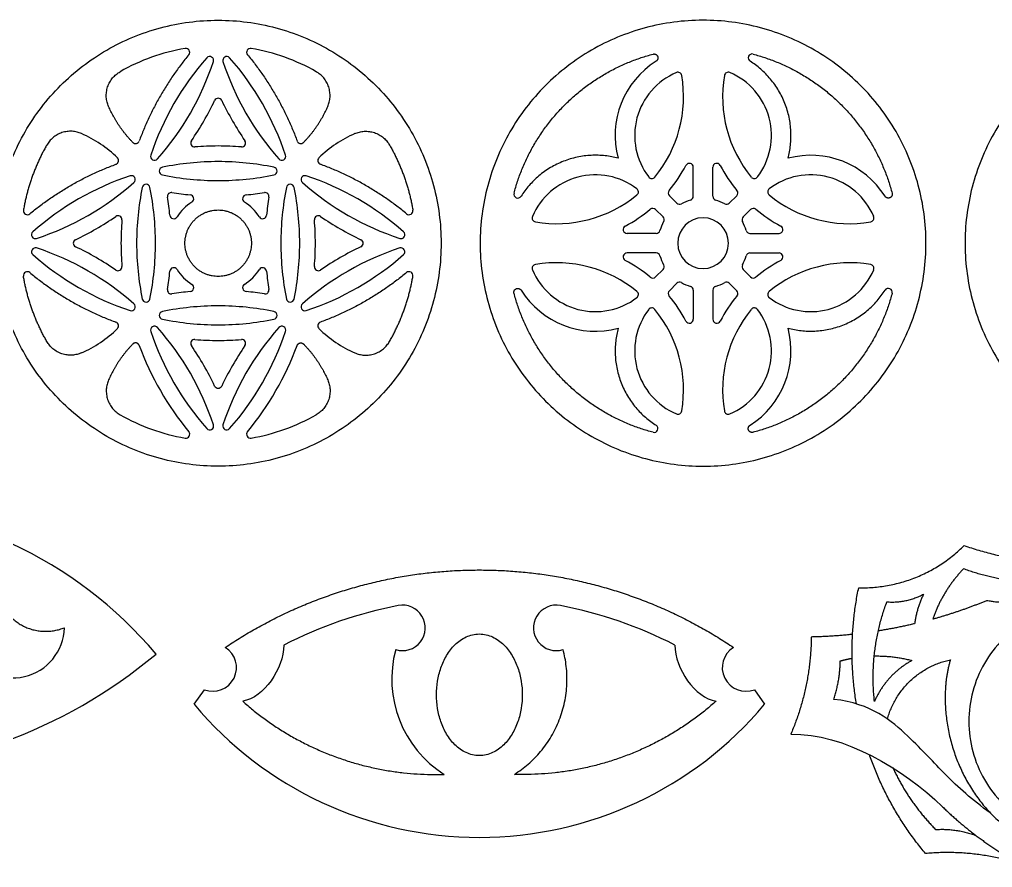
# Model space of a CAD drawing. Header units: millimetres. Extents: x -105 to 105, y -117 to 106.
# Drawn here: x -65.2 to 11.4, y -74.9 to -8.2 of the extents above; entities that cross this region are included whole.
import ezdxf

# ---------------------------------------------------------------- set-up
doc = ezdxf.new("R2010")
doc.units = ezdxf.units.MM
doc.header["$MEASUREMENT"] = 0
doc.layers.add('Layer 03', color=5, linetype='Continuous')

msp = doc.modelspace()

# ---------------------------------------------------------------- linework, layer by layer
at = {"layer": 'Layer 03'}
for p, q in [((-12.138, -22.103), (-12.138, -19.814)), ((-10.599, -22.103), (-10.599, -19.814)), ((-14.021, -22.054), (-13.435, -22.64)), ((-8.715, -22.054), (-9.301, -22.64)), ((-15.109, -23.142), (-14.523, -23.728)), ((-7.627, -23.142), (-8.213, -23.728)), ((-15.061, -25.026), (-17.349, -25.026)), ((-7.676, -25.026), (-5.387, -25.026)), ((-15.061, -26.565), (-17.349, -26.565)), ((-7.676, -26.565), (-5.387, -26.565)), ((-15.109, -28.448), (-14.523, -27.862)), ((-7.627, -28.448), (-8.213, -27.862)), ((-14.021, -29.536), (-13.435, -28.95)), ((-8.715, -29.536), (-9.301, -28.95)), ((-12.138, -29.488), (-12.138, -31.777)), ((-10.599, -29.488), (-10.599, -31.777)), ((-51.447, -62.092), (-50.642, -60.942)), ((-7.326, -60.942), (-6.521, -62.092))]:
    msp.add_line(p, q, dxfattribs=at)
for centre, radius, start, end in [((-49.552, -25.795), 15.553, 99.62863, 119.79672), ((-52.102, -10.765), 0.308, 320.40776, 99.62863), ((-47.002, -10.765), 0.308, 80.37137, 219.59224), ((-49.552, -25.795), 15.553, 60.20328, 80.37137), ((-33.928, -25.795), 22.046, 138.54544, 161.65987), ((-50.22, -11.404), 0.308, 341.65987, 138.54544), ((-48.884, -11.404), 0.308, 41.45456, 198.34013), ((-65.176, -25.795), 22.046, 18.34013, 41.45456), ((-11.368, -17.319), 6.924, 122.28805, 194.95542), ((-7.505, -11.206), 0.308, 75.17035, 237.71238), ((-70.854, -4.564), 22.046, 318.54544, 341.65987), ((-28.25, -4.564), 22.046, 198.34013, 221.45456), ((-11.368, -17.319), 5.385, 112.9669, 217.29689), ((-22.908, -14.256), 10.001, 320.69477, 9.56902), ((-13.349, -12.645), 0.308, 9.56902, 112.9669), ((0.171, -14.256), 10.001, 170.43098, 219.30523), ((-9.387, -12.645), 0.308, 67.0331, 170.43098), ((-11.368, -17.319), 5.385, 322.70311, 67.0331), ((-70.854, -4.564), 23.277, 325.54199, 334.58568), ((-49.552, -14.686), 0.308, 25.41432, 154.58568), ((-28.25, -4.564), 23.277, 205.41432, 214.45801), ((-64.104, -25.827), 9.456, 45.61916, 66.3919), ((-35, -25.827), 9.456, 113.6081, 134.38084), ((-56.058, -17.642), 0.308, 224.38085, 339.77406), ((-51.408, -17.908), 0.308, 145.54199, 274.5131), ((-49.552, -41.419), 23.277, 90, 94.5131), ((-49.552, -41.419), 23.277, 85.4869, 90), ((-47.696, -17.908), 0.308, 265.4869, 34.45801), ((-43.046, -17.642), 0.308, 200.22594, 315.61915), ((-54.562, -18.955), 0.308, 161.65987, 318.54544), ((-44.542, -18.955), 0.308, 221.45456, 18.34013), ((-41.398, -19.289), 0.308, 134.38085, 249.77406), ((-2.892, -25.795), 6.924, 32.28805, 104.95542), ((-53.884, -20.117), 0.308, 101.49493, 258.50507), ((-49.552, -41.419), 22.046, 90, 101.49493), ((-49.552, -41.419), 22.046, 78.50507, 90), ((-45.22, -20.117), 0.308, 281.49493, 78.50507), ((-22.908, -14.256), 11.539, 320.21591, 332.02067), ((-12.445, -19.814), 0.308, 0, 152.02067), ((-10.291, -19.814), 0.308, 27.97933, 180), ((0.171, -14.256), 11.539, 207.97933, 219.78409), ((-49.552, -41.419), 22.046, 108.34013, 131.45456), ((-56.392, -20.786), 0.308, 311.45456, 108.34013), ((-49.552, 1.185), 22.046, 258.50507, 270), ((-49.552, 1.185), 22.046, 270, 281.49493), ((-42.712, -20.786), 0.308, 71.65987, 228.54544), ((-49.552, -41.419), 22.046, 48.54544, 71.65987), ((-19.844, -25.795), 5.385, 52.70311, 157.0331), ((-15.407, -20.396), 0.308, 217.29689, 320.69477), ((-7.329, -20.396), 0.308, 219.30523, 322.70311), ((-2.892, -25.795), 5.385, 22.9669, 127.29689), ((-70.783, -4.493), 22.046, 288.34013, 311.45456), ((-33.928, -25.795), 22.046, 168.50507, 180), ((-55.23, -21.463), 0.308, 11.49493, 168.50507), ((-76.532, -25.795), 22.046, 0, 11.49493), ((-22.572, -25.795), 22.046, 168.50507, 180), ((-43.874, -21.463), 0.308, 11.49493, 168.50507), ((-65.176, -25.795), 22.046, 0, 11.49493), ((-28.321, -4.493), 22.046, 228.54544, 251.65987), ((-53.237, -22.11), 0.308, 81.00994, 188.99006), ((-76.532, -25.795), 23.277, 5.43752, 8.99006), ((-49.552, 1.185), 23.277, 261.00994, 264.56248), ((-51.787, -22.294), 0.308, 302.54636, 84.56248), ((-47.317, -22.294), 0.308, 95.43752, 237.45364), ((-49.552, 1.185), 23.277, 275.43752, 278.99006), ((-45.867, -22.11), 0.308, 351.00994, 98.99006), ((-22.572, -25.795), 23.277, 171.00994, 174.56248), ((-25.957, -21.933), 0.308, 165.17035, 327.71238), ((-22.908, -14.256), 10.001, 260.43098, 309.30523), ((-16.767, -21.756), 0.308, 309.30523, 52.70311), ((-13.804, -21.837), 0.308, 140.21591, 225), ((-12.445, -22.103), 0.308, 286.2602, 0), ((-10.291, -22.103), 0.308, 180, 253.7398), ((-8.933, -21.837), 0.308, 315, 39.78409), ((-5.969, -21.756), 0.308, 127.29689, 230.69477), ((0.171, -14.256), 10.001, 230.69477, 279.56902), ((-49.552, -25.795), 3.846, 122.54636, 147.45364), ((-49.552, -25.795), 3.846, 32.54636, 57.45364), ((-13.218, -22.423), 0.308, 225, 298.7398), ((-11.368, -25.795), 3.539, 106.2602, 118.7398), ((-11.368, -25.795), 3.539, 61.2602, 73.7398), ((-9.519, -22.423), 0.308, 241.2602, 315), ((-64.583, -23.245), 0.308, 170.37137, 309.59224), ((-70.783, -4.493), 23.277, 295.41432, 304.45801), ((-57.439, -23.94), 0.308, 355.4869, 124.45801), ((-53.054, -23.56), 0.308, 185.43752, 327.45364), ((-46.05, -23.56), 0.308, 212.54636, 354.56248), ((-41.665, -23.94), 0.308, 55.54199, 184.5131), ((-28.321, -4.493), 23.277, 235.54199, 244.58568), ((-34.521, -23.245), 0.308, 230.40776, 9.62863), ((-24.519, -23.814), 0.308, 157.0331, 260.43098), ((-22.908, -14.256), 11.539, 297.97933, 309.78409), ((-15.327, -23.36), 0.308, 45, 129.78409), ((-14.741, -23.946), 0.308, 331.2602, 45), ((-7.996, -23.946), 0.308, 135, 208.7398), ((-7.41, -23.36), 0.308, 50.21591, 135), ((0.171, -14.256), 11.539, 230.21591, 242.02067), ((1.782, -23.814), 0.308, 279.56902, 22.9669), ((-33.928, -25.795), 23.277, 175.4869, 180), ((-65.176, -25.795), 23.277, 0, 4.5131), ((-17.349, -24.718), 0.308, 117.97933, 270), ((-11.368, -25.795), 3.539, 151.2602, 163.7398), ((-11.368, -25.795), 2, 90, 180), ((-11.368, -25.795), 2, 0, 90), ((-11.368, -25.795), 3.539, 16.2602, 28.7398), ((-5.387, -24.718), 0.308, 270, 62.02067), ((-63.943, -25.127), 0.308, 131.45456, 288.34013), ((-35.161, -25.127), 0.308, 251.65987, 48.54544), ((-15.061, -24.718), 0.308, 270, 343.7398), ((-7.676, -24.718), 0.308, 196.2602, 270), ((-60.662, -25.795), 0.308, 115.41432, 244.58568), ((-33.928, -25.795), 23.277, 180, 184.5131), ((-33.928, -25.795), 22.046, 180, 191.49493), ((-76.532, -25.795), 22.046, 348.50507, 360), ((-22.572, -25.795), 22.046, 180, 191.49493), ((-65.176, -25.795), 22.046, 348.50507, 0), ((-65.176, -25.795), 23.277, 355.4869, 0), ((-38.442, -25.795), 0.308, 295.41432, 64.58568), ((-11.368, -25.795), 2, 180, 270), ((-11.368, -25.795), 2, 270, 0), ((-63.943, -26.463), 0.308, 71.65987, 228.54544), ((-49.552, -10.171), 22.046, 228.54544, 251.65987), ((-70.783, -47.097), 22.046, 48.54544, 71.65987), ((-70.783, -47.097), 23.277, 55.54199, 64.58568), ((-28.321, -47.097), 22.046, 108.34013, 131.45456), ((-49.552, -10.171), 22.046, 288.34013, 311.45456), ((-28.321, -47.097), 23.277, 115.41432, 124.45801), ((-35.161, -26.463), 0.308, 311.45456, 108.34013), ((-17.349, -26.872), 0.308, 90, 242.02067), ((-15.061, -26.872), 0.308, 16.2602, 90), ((-11.368, -25.795), 3.539, 196.2602, 208.7398), ((-11.368, -25.795), 3.539, 331.2602, 343.7398), ((-7.676, -26.872), 0.308, 90, 163.7398), ((-5.387, -26.872), 0.308, 297.97933, 90), ((-24.519, -27.776), 0.308, 99.56902, 202.9669), ((-22.908, -37.335), 10.001, 50.69477, 99.56902), ((-22.908, -37.335), 11.539, 50.21591, 62.02067), ((-14.741, -27.645), 0.308, 315, 28.7398), ((-7.996, -27.645), 0.308, 151.2602, 225), ((0.171, -37.335), 11.539, 117.97933, 129.78409), ((0.171, -37.335), 10.001, 80.43098, 129.30523), ((1.782, -27.776), 0.308, 337.0331, 80.43098), ((-64.583, -28.345), 0.308, 50.40776, 189.62863), ((-57.439, -27.651), 0.308, 235.54199, 4.5131), ((-76.532, -25.795), 23.277, 351.00994, 354.56248), ((-53.054, -28.03), 0.308, 32.54636, 174.56248), ((-49.552, -25.795), 3.846, 212.54636, 237.45364), ((-49.552, -25.795), 3.846, 302.54636, 327.45364), ((-46.05, -28.03), 0.308, 5.43752, 147.45364), ((-22.572, -25.795), 23.277, 185.43752, 188.99006), ((-41.665, -27.651), 0.308, 175.4869, 304.45801), ((-34.521, -28.345), 0.308, 350.37137, 129.59224), ((-19.844, -25.795), 5.385, 202.9669, 307.29689), ((-2.892, -25.795), 5.385, 232.70311, 337.0331), ((-51.787, -29.297), 0.308, 275.43752, 57.45364), ((-47.317, -29.297), 0.308, 122.54636, 264.56248), ((-15.327, -28.231), 0.308, 230.21591, 315), ((-13.218, -29.168), 0.308, 61.2602, 135), ((-11.368, -25.795), 3.539, 241.2602, 253.7398), ((-11.368, -25.795), 3.539, 286.2602, 298.7398), ((-9.519, -29.168), 0.308, 45, 118.7398), ((-7.41, -28.231), 0.308, 225, 309.78409), ((-53.237, -29.481), 0.308, 171.00994, 278.99006), ((-49.552, -52.775), 23.277, 95.43752, 98.99006), ((-49.552, -52.775), 23.277, 81.00994, 84.56248), ((-45.867, -29.481), 0.308, 261.00994, 8.99006), ((-19.844, -25.795), 6.924, 212.28805, 284.95542), ((-16.767, -29.834), 0.308, 307.29689, 50.69477), ((-13.804, -29.754), 0.308, 135, 219.78409), ((-12.445, -29.488), 0.308, 0, 73.7398), ((-10.291, -29.488), 0.308, 106.2602, 180), ((-8.933, -29.754), 0.308, 320.21591, 45), ((-5.969, -29.834), 0.308, 129.30523, 232.70311), ((3.221, -29.658), 0.308, 345.17035, 147.71238), ((-56.392, -30.805), 0.308, 251.65987, 48.54544), ((-55.23, -30.127), 0.308, 191.49493, 348.50507), ((-43.874, -30.127), 0.308, 191.49493, 348.50507), ((-42.712, -30.805), 0.308, 131.45456, 288.34013), ((-22.908, -37.335), 11.539, 27.97933, 39.78409), ((0.171, -37.335), 11.539, 140.21591, 152.02067), ((-53.884, -31.473), 0.308, 101.49493, 258.50507), ((-49.552, -52.775), 22.046, 90, 101.49493), ((-49.552, -52.775), 22.046, 78.50507, 90), ((-45.22, -31.473), 0.308, 281.49493, 78.50507), ((-11.368, -34.271), 5.385, 142.70311, 247.0331), ((-15.407, -31.195), 0.308, 39.30523, 142.70311), ((-22.908, -37.335), 10.001, 350.43098, 39.30523), ((0.171, -37.335), 10.001, 140.69477, 189.56902), ((-11.368, -34.271), 5.385, 292.9669, 37.29689), ((-7.329, -31.195), 0.308, 37.29689, 140.69477), ((-57.706, -32.301), 0.308, 314.38085, 69.77406), ((-49.552, -10.171), 22.046, 258.50507, 270), ((-49.552, -10.171), 22.046, 270, 281.49493), ((-41.398, -32.301), 0.308, 110.22594, 225.61915), ((-12.445, -31.777), 0.308, 207.97933, 0), ((-10.291, -31.777), 0.308, 180, 332.02067), ((-64.104, -25.763), 9.456, 293.6081, 314.38084), ((-54.562, -32.635), 0.308, 41.45456, 198.34013), ((-33.928, -25.795), 22.046, 198.34013, 221.45456), ((-70.854, -47.026), 22.046, 18.34013, 41.45456), ((-28.25, -47.026), 22.046, 138.54544, 161.65987), ((-65.176, -25.795), 22.046, 318.54544, 341.65987), ((-44.542, -32.635), 0.308, 341.65987, 138.54544), ((-35, -25.763), 9.456, 225.61916, 246.3919), ((-11.368, -34.271), 6.924, 302.28805, 14.95542), ((-51.408, -33.682), 0.308, 85.4869, 214.45801), ((-49.552, -10.171), 23.277, 265.4869, 270), ((-49.552, -10.171), 23.277, 270, 274.5131), ((-47.696, -33.682), 0.308, 325.54199, 94.5131), ((-33.928, -25.795), 23.277, 200.22594, 219.59224), ((-70.854, -47.026), 23.277, 25.41432, 34.45801), ((-28.25, -47.026), 23.277, 145.54199, 154.58568), ((-65.176, -25.795), 23.277, 320.40776, 339.77406), ((-49.552, -36.905), 0.308, 205.41432, 334.58568), ((-13.349, -38.946), 0.308, 247.0331, 350.43098), ((-9.387, -38.946), 0.308, 189.56902, 292.9669), ((-49.552, -25.795), 15.553, 240.20328, 260.37137), ((-49.552, -25.795), 15.553, 279.62863, 299.79672), ((-50.22, -40.186), 0.308, 221.45456, 18.34013), ((-48.884, -40.186), 0.308, 161.65987, 318.54544), ((-15.231, -40.384), 0.308, 255.17035, 57.71238), ((-52.102, -40.826), 0.308, 260.37137, 39.59224), ((-47.002, -40.826), 0.308, 140.40776, 279.62863), ((-79.866, -79.597), 33.269, 40.16412, 139.83588), ((-28.984, -87.41), 33.703, 100.93198, 117.17092), ((-35.036, -56.076), 1.79, 252.51386, 100.93195), ((-22.932, -56.076), 1.79, 79.06805, 287.48614), ((-28.984, -87.41), 33.703, 62.82908, 79.06802), ((-65.721, -55.959), 4.057, 207.41695, 358.53784), ((-79.866, -27.785), 39.595, 230.05223, 309.94777), ((-49.978, -59.196), 1.868, 249.17673, 58.15403), ((-27.012, -60.105), 8.871, 164.83095, 237.72357), ((-7.99, -59.196), 1.868, 121.84597, 290.82327), ((-28.984, -43.243), 29.324, 220, 270), ((-28.984, -43.243), 29.324, 270, 320)]:
    msp.add_arc(centre, radius, start, end, dxfattribs=at)
for points, degree in [([(-67.105, -25.795), (-67.105, -27.327), (-66.702, -30.391), (-64.928, -34.673), (-62.107, -38.35), (-58.43, -41.172), (-54.147, -42.945), (-49.552, -43.55), (-44.957, -42.945), (-40.675, -41.172), (-36.997, -38.35), (-34.176, -34.673), (-32.402, -30.391), (-31.797, -25.795), (-32.402, -21.2), (-34.176, -16.918), (-36.997, -13.241), (-40.675, -10.419), (-44.957, -8.645), (-49.552, -8.04), (-54.147, -8.645), (-58.43, -10.419), (-62.107, -13.241), (-64.928, -16.918), (-66.702, -21.2), (-67.105, -24.264), (-67.105, -25.795)], 3), ([(-22.293, -12.056), (-21.094, -11.102), (-18.445, -9.511), (-13.989, -8.235), (-9.355, -8.155), (-4.858, -9.277), (-0.804, -11.525), (2.529, -14.745), (4.916, -18.719), (6.192, -23.175), (6.272, -27.809), (5.15, -32.306), (2.902, -36.359), (-0.318, -39.693), (-4.292, -42.079), (-8.748, -43.356), (-13.382, -43.436), (-17.879, -42.314), (-21.932, -40.066), (-25.266, -36.845), (-27.652, -32.872), (-28.929, -28.416), (-29.009, -23.782), (-27.886, -19.285), (-25.639, -15.231), (-23.492, -13.009), (-22.293, -12.056)], 3), ([(14.515, -13.273), (15.607, -12.2), (18.075, -10.341), (22.373, -8.605), (26.974, -8.041), (31.564, -8.687), (35.83, -10.499), (39.482, -13.353), (42.27, -17.055), (44.006, -21.353), (44.57, -25.953), (43.924, -30.543), (42.112, -34.809), (39.258, -38.461), (35.556, -41.25), (31.258, -42.986), (26.658, -43.55), (22.068, -42.904), (17.802, -41.092), (14.15, -38.238), (11.361, -34.536), (9.625, -30.238), (9.061, -25.637), (9.707, -21.047), (11.519, -16.781), (13.422, -14.347), (14.515, -13.273)], 3), ([(18.711, -72.592), (17.912, -72.592), (16.316, -72.381), (14.084, -71.457), (12.167, -69.986), (10.697, -68.07), (9.772, -65.838), (9.457, -63.443), (9.772, -61.048), (10.697, -58.816), (12.167, -56.9), (14.084, -55.429), (16.316, -54.505), (18.711, -54.189), (21.106, -54.505), (23.338, -55.429), (25.254, -56.9), (26.725, -58.816), (27.649, -61.048), (27.965, -63.443), (27.649, -65.838), (26.725, -68.07), (25.254, -69.986), (23.338, -71.457), (21.106, -72.381), (19.509, -72.592), (18.711, -72.592)], 3), ([(-28.984, -66.129), (-28.626, -66.129), (-27.91, -65.961), (-27.026, -65.318), (-26.37, -64.454), (-25.922, -63.469), (-25.662, -62.42), (-25.577, -61.343), (-25.662, -60.266), (-25.922, -59.217), (-26.37, -58.232), (-27.026, -57.368), (-27.91, -56.725), (-28.984, -56.472), (-30.058, -56.725), (-30.942, -57.368), (-31.598, -58.232), (-32.046, -59.217), (-32.306, -60.266), (-32.391, -61.343), (-32.306, -62.42), (-32.046, -63.469), (-31.598, -64.454), (-30.942, -65.318), (-30.058, -65.961), (-29.342, -66.129), (-28.984, -66.129)], 3), ([(-44.374, -57.426), (-44.403, -59.302), (-45.948, -61.556), (-47.621, -61.85)], 3), ([(-13.594, -57.426), (-13.565, -59.302), (-12.02, -61.556), (-10.347, -61.85)], 3), ([(8.111, -58.585), (7.769, -59.721), (7.712, -60.931)], 2), ([(11.237, -70.628), (9.823, -69.637), (7.586, -67.578), (5.146, -64.833), (1.868, -62.013), (-1.067, -61.708)], 3), ([(-4.455, -64.432), (-0.254, -64.387), (4.37, -67.143), (7.485, -70.16)], 3)]:
    msp.add_open_spline(points, degree=degree, dxfattribs=at)
for points, weights in [([(-51.865, -10.961), (-54.396, -14.021), (-55.769, -17.748)], [1, 0.985752983294, 0.999999993206]), ([(-47.239, -10.961), (-44.708, -14.021), (-43.335, -17.748)], [1, 0.985752983294, 0.999999993206]), ([(-26.255, -21.854), (-23.963, -13.2), (-15.31, -10.909)], [1, 0.864539454997, 1]), ([(-4.679, -19.106), (-3.365, -14.187), (-7.67, -11.466)], [0.999999907293, 0.805580225863, 1]), ([(-7.427, -10.909), (1.227, -13.2), (3.518, -21.854)], [1, 0.864539454997, 1]), ([(-58.184, -15.03), (-58.958, -13.259), (-57.281, -12.298)], [1, 0.744245456563, 1]), ([(-40.92, -15.03), (-40.146, -13.259), (-41.823, -12.298)], [1, 0.744245456563, 1]), ([(-56.278, -17.857), (-57.49, -16.618), (-58.184, -15.03)], [0.999999984374, 0.983614962538, 1]), ([(-42.826, -17.857), (-41.614, -16.618), (-40.92, -15.03)], [1, 0.983614954725, 1]), ([(-60.317, -17.163), (-62.089, -16.389), (-63.049, -18.067)], [0.999999878047, 0.744245782901, 0.999999756094]), ([(-38.787, -17.163), (-37.016, -16.389), (-36.055, -18.067)], [0.999999878047, 0.744245782901, 0.999999756094]), ([(-63.049, -18.067), (-64.424, -20.467), (-64.886, -23.194)], [0.999999992634, 0.984551973771, 1]), ([(-36.055, -18.067), (-34.681, -20.467), (-34.218, -23.194)], [0.999999992634, 0.984551973771, 1]), ([(-18.057, -19.106), (-22.977, -17.792), (-25.697, -22.097)], [0.999999907293, 0.805580225863, 1]), ([(-64.387, -23.482), (-61.326, -20.951), (-57.599, -19.578)], [0.999999993206, 0.985752986691, 0.999999993206]), ([(-34.717, -23.482), (-37.778, -20.951), (-41.505, -19.578)], [1, 0.985752983294, 0.999999993206]), ([(-64.387, -28.108), (-61.326, -30.639), (-57.599, -32.012)], [1, 0.985752983294, 0.999999993206]), ([(-34.717, -28.108), (-37.778, -30.639), (-41.505, -32.012)], [0.999999993206, 0.985752986691, 0.999999993206]), ([(-63.049, -33.524), (-64.424, -31.124), (-64.886, -28.397)], [0.999999992634, 0.984551973771, 1]), ([(-36.055, -33.524), (-34.681, -31.124), (-34.218, -28.397)], [0.999999992634, 0.984551973771, 1]), ([(-15.31, -40.682), (-23.963, -38.39), (-26.255, -29.737)], [1, 0.864539454997, 1]), ([(3.518, -29.737), (1.227, -38.39), (-7.427, -40.682)], [0.999999935407, 0.864539487293, 1]), ([(-4.679, -32.484), (0.24, -33.798), (2.961, -29.494)], [0.999999907293, 0.805580225863, 1]), ([(-18.057, -32.484), (-19.371, -37.404), (-15.067, -40.124)], [0.999999907293, 0.805580225863, 1]), ([(-60.317, -34.427), (-62.089, -35.202), (-63.049, -33.524)], [0.999999756094, 0.744245782901, 0.999999878047]), ([(-38.787, -34.427), (-37.016, -35.202), (-36.055, -33.524)], [0.999999878047, 0.744245721925, 0.999999878047]), ([(-56.278, -33.734), (-57.49, -34.972), (-58.184, -36.56)], [0.999999992187, 0.983614958632, 1]), ([(-42.826, -33.734), (-41.614, -34.972), (-40.92, -36.56)], [1, 0.983614954725, 1]), ([(-58.184, -36.56), (-58.958, -38.332), (-57.281, -39.292)], [1, 0.744245456563, 1]), ([(-40.92, -36.56), (-40.146, -38.332), (-41.823, -39.292)], [1, 0.744245456563, 1]), ([(0.888, -52.916), (5.744, -53.027), (9.185, -49.599)], [0.999999961752, 0.91978858322, 1]), ([(9.185, -49.599), (13.819, -51.168), (18.711, -51.173)], [1, 0.986784512856, 1]), ([(-48.992, -57.609), (-39.916, -51.516), (-28.984, -51.516)], [1, 0.956615783263, 0.999999979313]), ([(-28.984, -51.516), (-18.052, -51.516), (-8.976, -57.609)], [0.999999979313, 0.956615783263, 1]), ([(9.14, -51.425), (7.499, -53.136), (6.721, -55.376)], [1, 0.976933827402, 1]), ([(16.144, -52.569), (12.532, -52.67), (9.14, -51.425)], [1, 0.982007193707, 1]), ([(10.985, -53.911), (13.9, -54.532), (16.144, -52.569)], [1, 0.894148166137, 1]), ([(0.708, -62.06), (-0.065, -57.471), (0.888, -52.916)], [1, 0.982666411531, 1]), ([(3.108, -54.024), (4.642, -54.149), (5.995, -53.417)], [1, 0.958582022368, 1]), ([(5.995, -53.417), (5.46, -54.527), (5.29, -55.747)], [0.999999994268, 0.987979929956, 0.999999994268]), ([(2.129, -61.867), (1.68, -57.828), (3.108, -54.024)], [1, 0.972524203435, 1]), ([(6.721, -55.376), (8.896, -54.768), (10.985, -53.911)], [1, 0.998298663347, 1]), ([(5.29, -55.747), (3.869, -56.086), (2.427, -56.317)], [1, 0.999287266749, 1]), ([(0.404, -56.587), (-1.217, -56.76), (-2.847, -56.795)], [1, 0.999111879467, 1]), ([(-2.847, -56.795), (-2.89, -60.773), (-4.455, -64.432)], [1, 0.98072558709, 0.999999990809]), ([(-26.219, -67.605), (-20.68, -64.107), (-22.394, -57.784)], [0.999999906737, 0.80441393774, 1]), ([(-1.067, -61.708), (-0.595, -60.23), (-0.562, -58.68)], [0.999999995063, 0.989645934856, 1]), ([(-0.562, -58.68), (-0.1, -58.552), (0.371, -58.465)], [1, 0.999024205173, 1]), ([(2.11, -58.289), (3.619, -58.258), (5.079, -58.642)], [1, 0.990436504459, 1]), ([(5.079, -58.642), (3.057, -59.754), (2.129, -61.867)], [0.999999974721, 0.946986064177, 0.999999974721]), ([(3.146, -63.254), (4.209, -59.41), (8.111, -58.585)], [1, 0.854354283385, 1]), ([(7.712, -60.931), (7.481, -65.884), (10.522, -69.801)], [1, 0.938199973587, 0.999999970531]), ([(-47.621, -61.85), (-40.832, -67.89), (-31.749, -67.605)], [0.999999966123, 0.928954558998, 1]), ([(-10.347, -61.85), (-17.136, -67.89), (-26.219, -67.605)], [1, 0.928954558998, 0.999999966123]), ([(6.153, -73.84), (3.222, -70.353), (1.729, -66.05)], [1, 0.983376370293, 1]), ([(3.583, -67.096), (4.839, -69.82), (6.952, -71.949)], [1, 0.984744482705, 1]), ([(7.485, -70.16), (9.667, -72.274), (12.25, -73.874)], [1, 0.994228328287, 1]), ([(10.522, -69.801), (13.635, -73.81), (18.711, -73.81)], [0.999999951419, 0.898118468932, 1]), ([(6.952, -71.949), (8.585, -71.842), (10.119, -72.415)], [1, 0.977768972641, 1]), ([(14.428, -74.941), (10.416, -73.447), (6.153, -73.84)], [1, 0.97496628035, 1])]:
    msp.add_rational_spline(points, weights, degree=2, dxfattribs=at)
for points, weights, knots in [([(-15.31, -10.909), (-15.054, -10.841), (-14.949, -11.083), (-14.843, -11.325), (-15.067, -11.466)], [1, 0.758867622165, 1, 0.758867622165, 1], [48.5612292, 48.5612292, 48.5612292, 48.8449187, 48.8449187, 49.1286082, 49.1286082, 49.1286082]), ([(-57.599, -19.578), (-57.44, -19.519), (-57.405, -19.354), (-57.369, -19.188), (-57.491, -19.069)], [1, 0.875900229158, 1, 0.875900258745, 0.999999940825], [78.897265, 78.897265, 78.897265, 79.0986641, 79.0986641, 79.3000633, 79.3000633, 79.3000633]), ([(3.518, -21.854), (3.586, -22.109), (3.344, -22.215), (3.102, -22.32), (2.961, -22.097)], [1, 0.758867622165, 1, 0.758867622165, 1], [48.5612292, 48.5612292, 48.5612292, 48.8449187, 48.8449187, 49.1286082, 49.1286082, 49.1286082]), ([(-49.552, -28.411), (-46.937, -28.411), (-46.937, -25.795), (-46.937, -23.18), (-49.552, -23.18), (-52.168, -23.18), (-52.168, -25.795), (-52.168, -28.411), (-49.552, -28.411)], [1, 0.707106781187, 1, 0.707106781187, 1, 0.707106781187, 1, 0.707106781187, 1], [0, 0, 0, 2.356194, 2.356194, 4.712389, 4.712389, 7.068583, 7.068583, 9.424778, 9.424778, 9.424778]), ([(-26.255, -29.737), (-26.322, -29.482), (-26.08, -29.376), (-25.838, -29.27), (-25.697, -29.494)], [1, 0.758867622165, 1, 0.758867622165, 1], [48.5612292, 48.5612292, 48.5612292, 48.8449187, 48.8449187, 49.1286082, 49.1286082, 49.1286082]), ([(-55.769, -33.843), (-55.828, -33.683), (-55.994, -33.648), (-56.159, -33.613), (-56.278, -33.734)], [0.999999940825, 0.875900258745, 1, 0.875900229158, 1], [23.4035267, 23.4035267, 23.4035267, 23.6049258, 23.6049258, 23.806325, 23.806325, 23.806325]), ([(-43.335, -33.843), (-43.276, -33.683), (-43.111, -33.648), (-42.945, -33.613), (-42.826, -33.734)], [0.999999881649, 0.875900288333, 1, 0.875900229158, 1], [23.4035267, 23.4035267, 23.4035267, 23.6049258, 23.6049258, 23.806325, 23.806325, 23.806325]), ([(-7.427, -40.682), (-7.682, -40.749), (-7.788, -40.507), (-7.893, -40.265), (-7.67, -40.124)], [1, 0.758867622165, 1, 0.758867622165, 1], [23.9969251, 23.9969251, 23.9969251, 24.2806146, 24.2806146, 24.5643041, 24.5643041, 24.5643041]), ([(-66.86, -53.642), (-66.332, -55.262), (-64.788, -55.981), (-63.244, -56.7), (-61.665, -56.062)], [1, 0.917158352631, 1, 0.917158372382, 0.999999960498], [82.138085, 82.138085, 82.138085, 84.206479, 84.206479, 86.274872, 86.274872, 86.274872])]:
    msp.add_rational_spline(points, weights, degree=2, knots=knots, dxfattribs=at)

doc.saveas('drawing.dxf')
